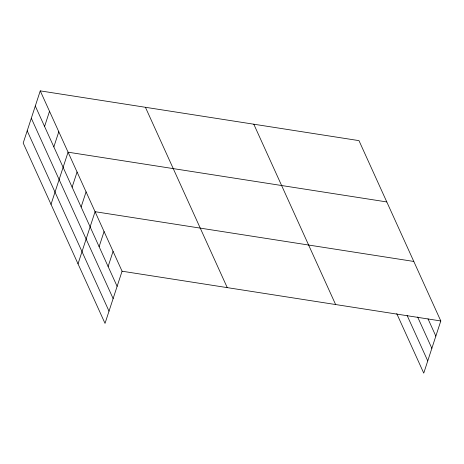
<?xml version="1.0" encoding="UTF-8"?>
<svg xmlns="http://www.w3.org/2000/svg" width="464" height="464" viewBox="0 0 464 464"><rect width="100%" height="100%" fill="white"/><g stroke="black" fill="none" stroke-linecap="round" stroke-linejoin="round"><path stroke-width="0.7" d="M40.252 90.874L23.2 143.04L105.021 323.373L122.073 271.208L40.252 90.874L358.979 140.627L440.8 320.96L423.748 373.126L396.749 313.618M44.573 126.463L49.52 111.314M53.841 146.902L58.795 131.753M51.017 204.351L68.069 152.186L386.796 201.939M72.117 187.178L77.07 172.022M81.119 207.014L86.072 191.864M78.022 263.865L95.068 211.7L413.801 261.452M99.116 246.686L104.069 231.536M108.118 266.522L113.071 251.372M122.073 271.208L440.8 320.96M428.011 318.838L435.847 336.116M417.629 316.97L431.856 348.331M407.131 315.479L427.744 360.911M253.796 124.207L335.617 304.541M145.429 107.294L227.25 287.628M35.299 106.024L117.119 286.363M31.303 118.239L113.123 298.572M27.19 130.825L109.011 311.158"/></g></svg>
